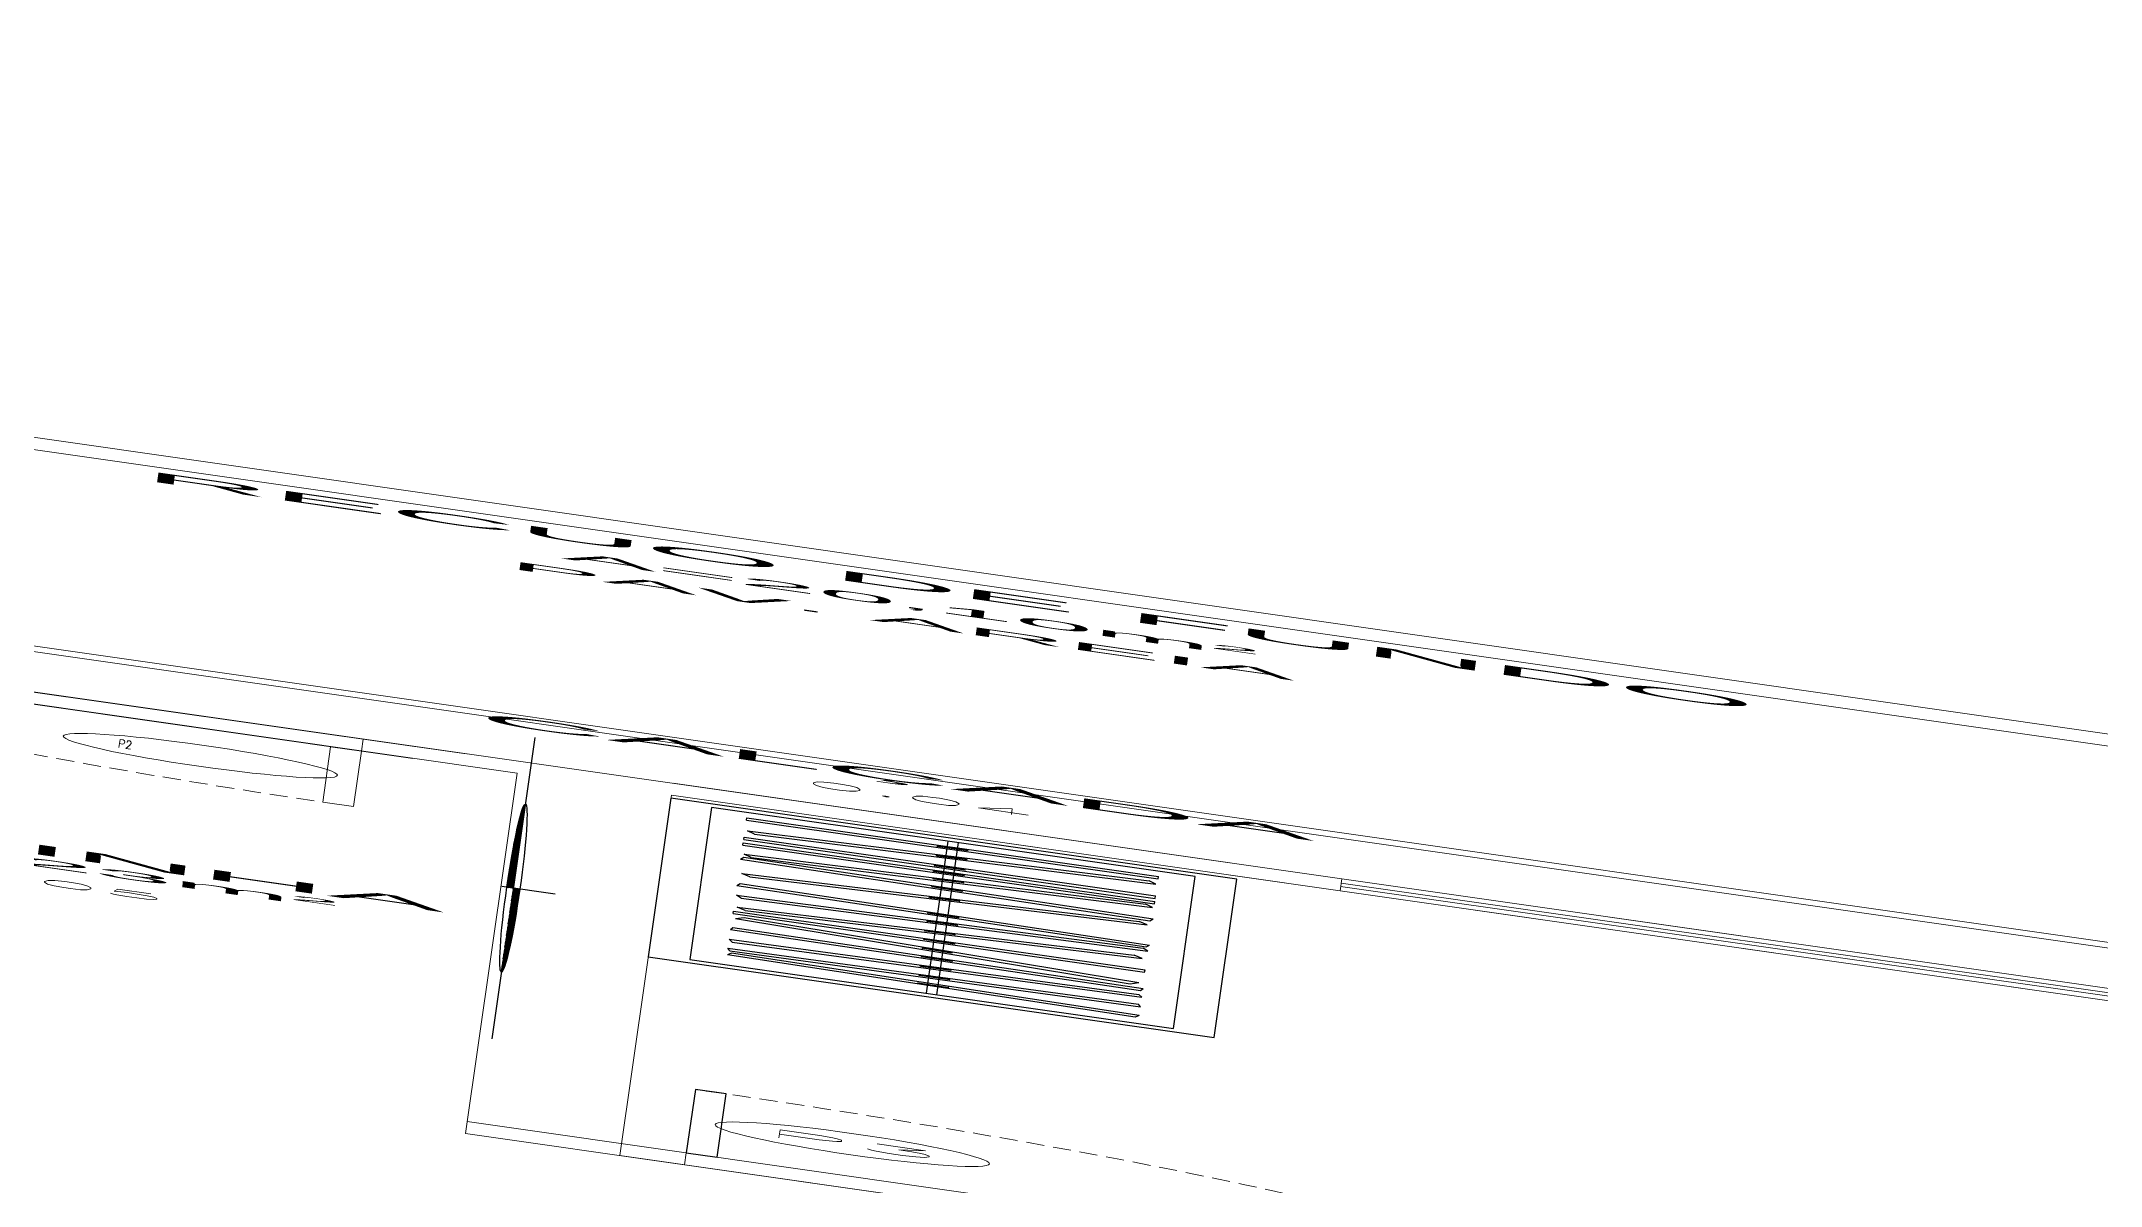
# Model space of a CAD drawing. Header units: millimetres. Extents: x -361192058 to 101130107379, y -14071650034 to 19218552450.
# Drawn here: x -135924.4 to -135806.7, y 42042.1 to 42107.6 of the extents above; entities that cross this region are included whole.
import ezdxf
from ezdxf.enums import TextEntityAlignment as Align

# ---------------------------------------------------------------- set-up
doc = ezdxf.new("R2010")
doc.units = ezdxf.units.MM
doc.header["$LTSCALE"] = 0.5
doc.linetypes.add('HIDDEN2', pattern=[0.1875, 0.125, -0.0625])
for name, color, linetype in [('02', 2, 'Continuous'), ('ARCO', 7, 'HIDDEN2'), ('DIVERSOS', 4, 'Continuous'), ('ESQUADRIA', 3, 'Continuous'), ('ESQUADRIAS', 3, 'Continuous'), ('MOBIL-I', 251, 'Continuous'), ('parede', 2, 'Continuous'), ('PISO', 8, 'Continuous'), ('TEXTO2', 3, 'Continuous'), ('TXT_0', 7, 'Continuous'), ('TXT_1', 3, 'Continuous')]:
    doc.layers.add(name, color=color, linetype=linetype)
doc.styles.add('ADITIVOCAD', font='ROMANS.shx')
doc.styles.add('SANSSERIF', font='sas_____.pfb', dxfattribs={"height": 1})
doc.styles.get("Standard").update_dxf_attribs({"font": 'txt.shx', "height": 0.12})

# ---------------------------------------------------------------- blocks, each defined once
blk = doc.blocks.new('ADC_PE_AB1')
blk.add_lwpolyline([(0, -0.03), (1, -0.03), (1, 0), (0, 0)], close=True)
at = {"flags": 8}
blk.add_attdef('$PORTA', text='', height=0.09, dxfattribs=at).set_placement((0.5, -0.1569), align=Align.MIDDLE)
blk = doc.blocks.new('ADC_G_ROUPA1')
for p, q in [((2, 0.55), (0, 0.55)), ((0, 0.55), (0, 0)), ((2, 0), (2, 0.55)), ((1.96, 0.51), (0.04, 0.51)), ((0.04, 0.51), (0.04, 0.04)), ((1.96, 0.04), (1.96, 0.51)), ((0.1122, 0.078), (0.1615, 0.4749)), ((0.142, 0.0743), (0.1913, 0.4712)), ((0.1913, 0.4712), (0.1615, 0.4749)), ((0.2176, 0.473), (0.2475, 0.4754)), ((0.2176, 0.473), (0.2497, 0.0742)), ((0.2475, 0.4754), (0.2796, 0.0766)), ((0.3293, 0.472), (0.3591, 0.4752)), ((0.3293, 0.472), (0.3722, 0.0743)), ((0.3591, 0.4752), (0.402, 0.0775)), ((0.4817, 0.4754), (0.4537, 0.0764)), ((0.4817, 0.4754), (0.5116, 0.4733)), ((0.5116, 0.4733), (0.4837, 0.0743)), ((0.627, 0.4722), (0.5179, 0.0874)), ((0.6559, 0.464), (0.5468, 0.0792)), ((0.627, 0.4722), (0.6559, 0.464)), ((0.6858, 0.475), (0.6858, 0.075)), ((0.6858, 0.475), (0.7158, 0.475)), ((0.7158, 0.475), (0.7158, 0.075)), ((0.7427, 0.4641), (0.7715, 0.4722)), ((0.7427, 0.4641), (0.8514, 0.0791)), ((0.7715, 0.4722), (0.8803, 0.0873)), ((0.8867, 0.4694), (0.9163, 0.4743)), ((0.8867, 0.4694), (0.9528, 0.0749)), ((0.9163, 0.4743), (0.9824, 0.0798)), ((1.0382, 0.4753), (1.0009, 0.077)), ((1.068, 0.4725), (1.0308, 0.0742)), ((1.0382, 0.4753), (1.068, 0.4725)), ((1.1662, 0.4641), (1.195, 0.4722)), ((1.1662, 0.4641), (1.2749, 0.0791)), ((1.195, 0.4722), (1.3038, 0.0873)), ((1.3701, 0.4753), (1.3328, 0.077)), ((1.3999, 0.4725), (1.3627, 0.0742)), ((1.3701, 0.4753), (1.3999, 0.4725)), ((1.4107, 0.4656), (1.4399, 0.4725)), ((1.4107, 0.4656), (1.5025, 0.0763)), ((1.4399, 0.4725), (1.5317, 0.0832)), ((1.5477, 0.475), (1.5477, 0.075)), ((1.5477, 0.475), (1.5777, 0.475)), ((1.5777, 0.475), (1.5777, 0.075)), ((1.619, 0.475), (1.619, 0.075)), ((1.619, 0.475), (1.649, 0.475)), ((1.649, 0.475), (1.649, 0.075)), ((1.7026, 0.4656), (1.7318, 0.4725)), ((1.7026, 0.4656), (1.7945, 0.0763)), ((1.7318, 0.4725), (1.8237, 0.0832)), ((1.8633, 0.475), (1.8633, 0.075)), ((1.8633, 0.475), (1.8933, 0.475)), ((1.8933, 0.475), (1.8933, 0.075)), ((0.04, 0.28), (1.96, 0.28)), ((0.1511, 0.2898), (0.1474, 0.2601)), ((0.1511, 0.2898), (0.1561, 0.2892)), ((0.1561, 0.2892), (0.1524, 0.2595)), ((0.2449, 0.2894), (0.2499, 0.2898)), ((0.2473, 0.2597), (0.2449, 0.2894)), ((0.2523, 0.2601), (0.2499, 0.2898)), ((0.3616, 0.2893), (0.3665, 0.2898)), ((0.3648, 0.2596), (0.3616, 0.2893)), ((0.3697, 0.2601), (0.3665, 0.2898)), ((0.4791, 0.2601), (0.4812, 0.2899)), ((0.4812, 0.2899), (0.4862, 0.2895)), ((0.4841, 0.2597), (0.4862, 0.2895)), ((0.5804, 0.262), (0.5885, 0.2907)), ((0.5852, 0.2606), (0.5933, 0.2893)), ((0.5885, 0.2907), (0.5933, 0.2893)), ((0.6983, 0.26), (0.6983, 0.2899)), ((0.6983, 0.2899), (0.7033, 0.2899)), ((0.7033, 0.26), (0.7033, 0.2899)), ((0.805, 0.2893), (0.8098, 0.2907)), ((0.8131, 0.2606), (0.805, 0.2893)), ((0.818, 0.2619), (0.8098, 0.2907)), ((0.9296, 0.2889), (0.9346, 0.2897)), ((0.9346, 0.2594), (0.9296, 0.2889)), ((0.9395, 0.2602), (0.9346, 0.2897)), ((1.0306, 0.2601), (1.0334, 0.2898)), ((1.0334, 0.2898), (1.0384, 0.2894)), ((1.0356, 0.2596), (1.0384, 0.2894)), ((1.2285, 0.2893), (1.2333, 0.2907)), ((1.2366, 0.2606), (1.2285, 0.2893)), ((1.2415, 0.2619), (1.2333, 0.2907)), ((1.3625, 0.2601), (1.3653, 0.2898)), ((1.3653, 0.2898), (1.3703, 0.2894)), ((1.3675, 0.2596), (1.3703, 0.2894)), ((1.4653, 0.2883), (1.4702, 0.2895)), ((1.4722, 0.2593), (1.4653, 0.2883)), ((1.4771, 0.2604), (1.4702, 0.2895)), ((1.5602, 0.26), (1.5602, 0.2899)), ((1.5602, 0.2899), (1.5652, 0.2899)), ((1.5652, 0.26), (1.5652, 0.2899)), ((1.6315, 0.26), (1.6315, 0.2899)), ((1.6315, 0.2899), (1.6365, 0.2899)), ((1.6365, 0.26), (1.6365, 0.2899)), ((1.7573, 0.2883), (1.7622, 0.2895)), ((1.7642, 0.2593), (1.7573, 0.2883)), ((1.769, 0.2604), (1.7622, 0.2895)), ((1.8758, 0.26), (1.8758, 0.2899)), ((1.8758, 0.2899), (1.8808, 0.2899)), ((1.8808, 0.26), (1.8808, 0.2899)), ((0.04, 0.27), (1.96, 0.27)), ((0.1524, 0.2595), (0.1474, 0.2601)), ((0.2523, 0.2601), (0.2473, 0.2597)), ((0.3697, 0.2601), (0.3648, 0.2596)), ((0.4841, 0.2597), (0.4791, 0.2601)), ((0.5852, 0.2606), (0.5804, 0.262)), ((0.7033, 0.26), (0.6983, 0.26)), ((0.818, 0.2619), (0.8131, 0.2606)), ((0.9395, 0.2602), (0.9346, 0.2594)), ((1.0356, 0.2596), (1.0306, 0.2601)), ((1.2415, 0.2619), (1.2366, 0.2606)), ((1.3675, 0.2596), (1.3625, 0.2601)), ((1.4771, 0.2604), (1.4722, 0.2593)), ((1.5652, 0.26), (1.5602, 0.26)), ((1.6365, 0.26), (1.6315, 0.26)), ((1.769, 0.2604), (1.7642, 0.2593)), ((1.8808, 0.26), (1.8758, 0.26)), ((0.5179, 0.0874), (0.5468, 0.0792)), ((0.8514, 0.0791), (0.8803, 0.0873)), ((0.9528, 0.0749), (0.9824, 0.0798)), ((1.2749, 0.0791), (1.3038, 0.0873)), ((1.5025, 0.0763), (1.5317, 0.0832)), ((1.7945, 0.0763), (1.8237, 0.0832)), ((0.142, 0.0743), (0.1122, 0.078)), ((0.2497, 0.0742), (0.2796, 0.0766)), ((0.3722, 0.0743), (0.402, 0.0775)), ((0.4537, 0.0764), (0.4837, 0.0743)), ((0.6858, 0.075), (0.7158, 0.075)), ((1.0009, 0.077), (1.0308, 0.0742)), ((1.3328, 0.077), (1.3627, 0.0742)), ((1.5477, 0.075), (1.5777, 0.075)), ((1.619, 0.075), (1.649, 0.075)), ((1.8633, 0.075), (1.8933, 0.075)), ((0.04, 0.04), (1.96, 0.04)), ((0, 0), (2, 0))]:
    blk.add_line(p, q)
blk = doc.blocks.new('Adc_nivelpl')
h = blk.add_hatch()
h.set_pattern_fill('_U', color=256, scale=0.005, angle=45, style=0, double=1)
h.set_pattern_definition([(45, (-5.8772514, -3.5161936), (-0.003535534, 0.003535534), []), (135, (-5.8772514, -3.5161936), (-0.003535534, -0.003535534), [])])
h.paths.add_polyline_path([(0.1954, -0.0865, 0.414214), (0.0865, -0.1954), (0.1954, -0.1954)])
h.paths.add_polyline_path([(0.1954, -0.1954), (0.1954, -0.3043, 0.414214), (0.3043, -0.1954)])
for p, q in [((0.1954, 0), (0.1954, -0.3908)), ((0.8958, -0.1954), (0, -0.1954))]:
    blk.add_line(p, q)
blk.add_circle((0.1954, -0.1954), 0.1089)
at = {"flags": 8}
blk.add_attdef('NIVEL', (0.3642, -0.1501), '', height=0.1, dxfattribs=at)
blk = doc.blocks.new('APROVADO QUADRA 21.2 MBVII')
at = {"layer": '02', "color": 8, "lineweight": 18}
for p, q in [((4256.6438, 2441.3885), (4256.6438, 2447.2885)), ((4257.1438, 2441.3885), (4257.1438, 2447.2885)), ((4256.4938, 2445.0385), (4256.4938, 2447.1385)), ((4256.4938, 2445.0385), (4251.9438, 2445.0385)), ((4256.4938, 2444.8885), (4251.9438, 2444.8885)), ((4251.9438, 2444.8885), (4251.9438, 2441.3885)), ((4256.4938, 2444.8885), (4251.9438, 2444.8885)), ((4256.4938, 2441.3885), (4256.4938, 2444.8885))]:
    blk.add_line(p, q, dxfattribs=at)
at = {"layer": 'ARCO', "color": 8, "lineweight": 18}
for centre, radius, start, end in [((4256.5114, 2445.1672), 0.7227, 91.6504, 175.8407), ((4252.0938, 2444.8255), 0.8, 270, 360)]:
    blk.add_arc(centre, radius, start, end, dxfattribs=at)
at = {"layer": 'DIVERSOS', "color": 8, "lineweight": 18}
for p, q in [((4256.4938, 2444.2385), (4256.4938, 2442.2385)), ((4256.6438, 2444.2385), (4256.6438, 2442.2385))]:
    blk.add_line(p, q, dxfattribs=at)
at = {"layer": 'ESQUADRIA', "color": 8, "lineweight": 18}
for p, q in [((4256.5488, 2442.2385), (4256.5488, 2444.2385)), ((4256.5888, 2442.2385), (4256.5888, 2444.2385))]:
    blk.add_line(p, q, dxfattribs=at)
at = {"layer": 'ESQUADRIAS', "color": 8, "lineweight": 18}
for points in [[(4255.7906, 2445.1897), (4255.7906, 2445.2197), (4256.4906, 2445.2197), (4256.4906, 2445.1897), (4255.7906, 2445.1897)], [(4256.4906, 2445.1397), (4256.4906, 2445.1897), (4256.6406, 2445.1897), (4256.6406, 2445.1397)]]:
    blk.add_lwpolyline(points, dxfattribs=at)
at = {"layer": 'parede', "color": 8, "lineweight": 18}
for p, q in [((4259.7938, 2448.2385), (4259.7938, 2441.2385)), ((4259.6438, 2448.0885), (4259.6438, 2441.3885)), ((4256.4906, 2445.1897), (4256.6406, 2445.1897)), ((4256.6406, 2445.0897), (4256.6406, 2445.1897)), ((4251.9438, 2444.8255), (4251.9438, 2445.0385)), ((4252.0938, 2444.9885), (4252.0938, 2445.0385)), ((4256.4938, 2444.8885), (4256.4938, 2444.2385)), ((4256.6438, 2444.8885), (4256.6438, 2444.2385)), ((4252.0938, 2444.8255), (4251.9438, 2444.8255)), ((4256.4938, 2444.2385), (4256.6438, 2444.2385))]:
    blk.add_line(p, q, dxfattribs=at)
blk.add_lwpolyline([(4252.0938, 2444.8755), (4252.0938, 2444.8255), (4251.9438, 2444.8255), (4251.9438, 2444.8755)], dxfattribs=at)
at = {"layer": 'PISO', "color": 8, "lineweight": 18}
for p, q in [((4257.2138, 2446.1895), (4257.2138, 2441.3885)), ((4256.4906, 2445.1397), (4256.4906, 2445.9397)), ((4256.6406, 2445.1397), (4256.6406, 2445.9397)), ((4252.0938, 2444.9885), (4252.0938, 2444.1885)), ((4251.9438, 2444.8255), (4251.9438, 2444.1885))]:
    blk.add_line(p, q, dxfattribs=at)
for centre in [(4256.1489, 2445.3426), (4252.4938, 2444.6686)]:
    blk.add_circle(centre, 0.1333, dxfattribs=at)
at = {"layer": 'ESQUADRIAS', "color": 8, "lineweight": 18}
ref = blk.add_blockref('ADC_PE_AB1', (4252.0938, 2444.8255), dxfattribs=dict(at, xscale=0.8000000000001819, zscale=0.8000000000001819))
ref.add_attrib('$PORTA', 'P3', dxfattribs={"layer": 'TXT_1', "height": 0.1, "rotation": 270, "flags": 8}).set_placement((4252.4938, 2444.6686), align=Align.MIDDLE)
at = {"layer": 'MOBIL-I', "color": 8, "lineweight": 18}
blk.add_blockref('ADC_G_ROUPA1', (4254.4538, 2444.3385), dxfattribs=at)
at = {"layer": 'TXT_0', "color": 8, "lineweight": 18}
ref = blk.add_blockref('Adc_nivelpl', (4254.3876, 2445.853), dxfattribs=dict(at, xscale=0.75, yscale=0.75, zscale=0.75, rotation=270))
ref.add_attrib('NIVEL', '0.05', (4254.2751, 2445.5799), dxfattribs={"height": 0.075, "rotation": 270, "style": 'ADITIVOCAD', "flags": 8})
ref = blk.add_blockref('Adc_nivelpl', (4256.9668, 2445.0376), dxfattribs=dict(at, xscale=0.75, yscale=0.75, zscale=0.75, rotation=270))
ref.add_attrib('NIVEL', '0.04', (4256.8542, 2444.7644), dxfattribs={"height": 0.075, "rotation": 270, "style": 'ADITIVOCAD', "flags": 8})
at = {"color": 0, "lineweight": 13, "flags": 8}
for p in [(4700.7247, 2280.1125), (4699.5738, 2277.8964), (4702.3546, 2276.195), (4703.6722, 2274.085), (4699.8445, 2272.2194), (4703.0488, 2270.137), (4703.0877, 2267.9803), (4700.6523, 2261.5216), (4700.7007, 2257.1593)]:
    blk.add_attdef('NIVEL', p, '', height=0.075, dxfattribs=at)
for rotation, width, p in [(90, 0.8, (4700.8205, 2275.7521)), (270, 0.6, (4703.8437, 2274.9021)), (90, 0.8, (4701.5575, 2268.5021)), (180, 0.6, (4651.1817, 2236.1931))]:
    blk.add_attdef('$PORTA', text='', height=0.09, rotation=rotation, dxfattribs=dict(at, width=width)).set_placement(p, align=Align.MIDDLE)
for p in [(4654.176, 2240.463), (4648.499, 2240.1923), (4637.8012, 2239.3845), (4633.4388, 2239.3361), (4656.3921, 2239.3121), (4652.4746, 2237.6822), (4646.4166, 2236.988), (4644.2598, 2236.9491), (4650.3646, 2236.3646)]:
    blk.add_attdef('NIVEL', p, '', height=0.075, rotation=270, dxfattribs=at)
at = {"color": 0, "lineweight": 13, "width": 0.8, "flags": 8}
for p in [(4652.0317, 2239.2163), (4644.7817, 2238.4793)]:
    blk.add_attdef('$PORTA', text='', height=0.09, dxfattribs=at).set_placement(p, align=Align.MIDDLE)
at = {"layer": 'DIVERSOS', "color": 8, "lineweight": 18, "insert": (4256.2076, 2445.4226), "char_height": 0.10106, "width": 0.373078, "attachment_point": 1, "rotation": 270}
blk.add_mtext('{\\C3;P2}', dxfattribs=at)
at = {"layer": 'TEXTO2', "color": 8, "lineweight": 18, "style": 'SANSSERIF'}
for s, p in [('ESTAR/JANTAR', (4249.3324, 2446.2068)), ('COZINHA', (4254.6393, 2445.8627)), ('RECUO DE FUNDO', (4259.4558, 2445.4352)), ('CALÇADA', (4257.0624, 2445.0823))]:
    blk.add_text(s, height=0.12312, rotation=270, dxfattribs=at).set_placement(p)
at = {"layer": 'TXT_0', "color": 8, "lineweight": 18, "style": 'SANSSERIF'}
for s, p in [('A= 9.23m²', (4254.4901, 2445.8297)), ('PAV. AREIA', (4259.0113, 2445.0752)), ('A=20,10m²', (4259.2286, 2445.0255))]:
    blk.add_text(s, height=0.0985, rotation=270, dxfattribs=at).set_placement(p)

msp = doc.modelspace()

# ---------------------------------------------------------------- block references
at = {"layer": '02', "color": 0, "lineweight": 30, "xscale": -4.574818403918471, "yscale": -59.40450511825884, "zscale": 4.574818403918471, "rotation": 261.8606972171988}
msp.add_blockref('APROVADO QUADRA 21.2 MBVII', (5129.041, 2225.201), dxfattribs=at)

doc.saveas('drawing.dxf')
